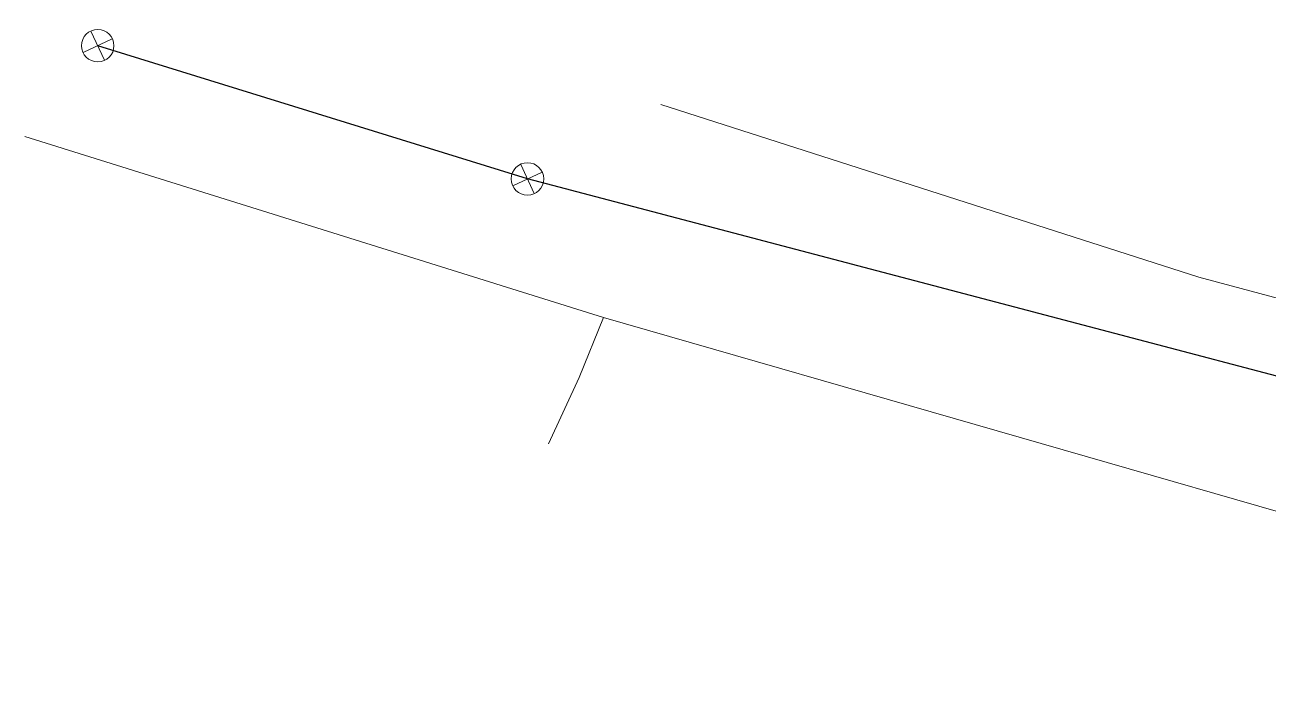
# Model space of a CAD drawing. Header units: metres. Extents: x 105014 to 106600, y 111320 to 118425.
# Drawn here: x 105851.57 to 105897.5, y 114973.44 to 114997.91 of the extents above; entities that cross this region are included whole.
import ezdxf

# ---------------------------------------------------------------- set-up
doc = ezdxf.new("R2010")
doc.units = ezdxf.units.M
for name, color, linetype, lineweight in [('30-RED-VANTI-EXIST', 52, 'CONTINUOUS', 13), ('35-RH-ACUE-MENOR-EXIST', 151, 'CONTINUOUS', 13), ('35-RH-PLUV-COLECTOR', 96, 'CONTINUOUS', 30), ('35-RH-PLUV-NODOS', 94, 'CONTINUOUS', 13)]:
    doc.layers.add(name, color=color, linetype=linetype, lineweight=lineweight)

# ---------------------------------------------------------------- blocks, each defined once
blk = doc.blocks.new('POZO_PLUV')
for p, q in [((-0.42, -0.42), (0.42, 0.42)), ((-0.42, 0.42), (0.42, -0.42))]:
    blk.add_line(p, q)
blk.add_circle((0, 0), 0.6)

msp = doc.modelspace()

# ---------------------------------------------------------------- linework, layer by layer
at = {"layer": '30-RED-VANTI-EXIST'}
msp.add_lwpolyline([(105875.0591, 114994.9631), (105894.9409, 114988.5845), (105900.3146, 114987.1461)], dxfattribs=at)
at = {"layer": '35-RH-ACUE-MENOR-EXIST'}
for points in [[(105851.57, 114993.78), (105872.94, 114987.09)], [(105872.05, 114984.88), (105872.94, 114987.09)], [(105872.94, 114987.09), (105902.03, 114978.72), (105927.81, 114973.44)], [(105870.91, 114982.43), (105872.05, 114984.88)]]:
    msp.add_lwpolyline(points, dxfattribs=at)
at = {"layer": '35-RH-PLUV-COLECTOR'}
for points in [[(105870.137, 114992.214), (105854.262, 114997.136)], [(105921.1026, 114978.7939), (105870.137, 114992.214)]]:
    msp.add_lwpolyline(points, dxfattribs=at)

# ---------------------------------------------------------------- block references
at = {"layer": '35-RH-PLUV-NODOS', "rotation": 250}
for p in [(105854.262, 114997.136), (105870.137, 114992.214)]:
    msp.add_blockref('POZO_PLUV', p, dxfattribs=at)

doc.saveas('drawing.dxf')
